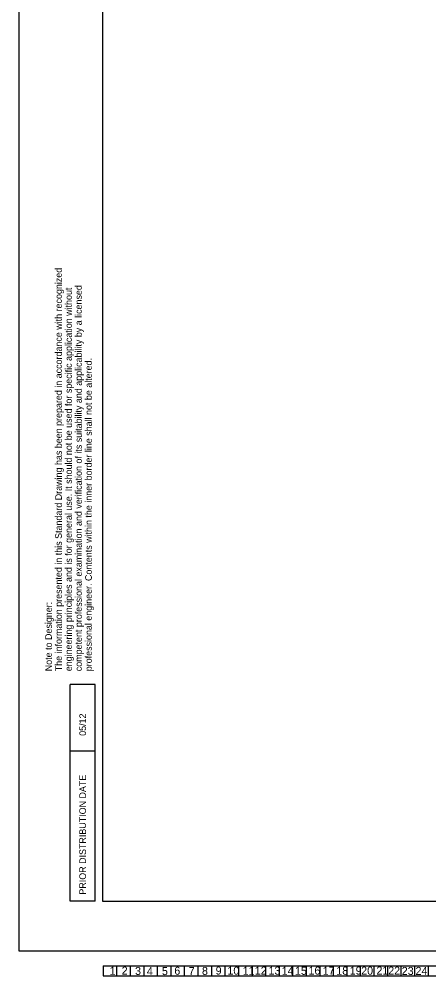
# Model space of a CAD drawing. Extents: x -1700 to 1700, y -1137 to 1100.
# Drawn here: x -1700 to -1085, y -1137 to 298 of the extents above; entities that cross this region are included whole.
import ezdxf

# ---------------------------------------------------------------- set-up
doc = ezdxf.new("R2010")
doc.units = 0
for name, color, linetype in [('1', 7, 'Continuous'), ('10', 7, 'Continuous'), ('11', 7, 'Continuous'), ('12', 7, 'Continuous'), ('13', 7, 'Continuous'), ('14', 7, 'Continuous'), ('15', 7, 'Continuous'), ('16', 7, 'Continuous'), ('17', 7, 'Continuous'), ('18', 7, 'Continuous'), ('19', 7, 'Continuous'), ('2', 7, 'Continuous'), ('20', 7, 'Continuous'), ('21', 7, 'Continuous'), ('22', 7, 'Continuous'), ('23', 7, 'Continuous'), ('24', 7, 'Continuous'), ('3', 7, 'Continuous'), ('4', 7, 'Continuous'), ('5', 7, 'Continuous'), ('6', 7, 'Continuous'), ('62', 7, 'Continuous'), ('63', 7, 'Continuous'), ('7', 7, 'Continuous'), ('8', 7, 'Continuous'), ('9', 7, 'Continuous')]:
    doc.layers.add(name, color=color, linetype=linetype)

msp = doc.modelspace()

# ---------------------------------------------------------------- linework, layer by layer
at = {"layer": '1'}
msp.add_lwpolyline([(-1700, 1100), (1700, 1100), (1700, -1100), (-1700, -1100)], close=True, dxfattribs=at)
at = {"layer": '62'}
for p, q in [((-1574.1, -1121.6), (-293.9, -1121.6)), ((-1574.1, -1121.6), (-1574.1, -1136.9)), ((-1553.7, -1121.6), (-1553.7, -1136.9)), ((-1533.4, -1121.6), (-1533.4, -1136.9)), ((-1513.1, -1121.6), (-1513.1, -1136.9)), ((-1492.8, -1121.6), (-1492.8, -1136.9)), ((-1472.5, -1121.6), (-1472.5, -1136.9)), ((-1452.1, -1121.6), (-1452.1, -1136.9)), ((-1431.8, -1121.6), (-1431.8, -1136.9)), ((-1411.5, -1121.6), (-1411.5, -1136.9)), ((-1391.2, -1121.6), (-1391.2, -1136.9)), ((-1370.9, -1121.6), (-1370.9, -1136.9)), ((-1350.5, -1121.6), (-1350.5, -1136.9)), ((-1330.2, -1121.6), (-1330.2, -1136.9)), ((-1309.9, -1121.6), (-1309.9, -1136.9)), ((-1289.6, -1121.6), (-1289.6, -1136.9)), ((-1269.3, -1121.6), (-1269.3, -1136.9)), ((-1248.9, -1121.6), (-1248.9, -1136.9)), ((-1228.6, -1121.6), (-1228.6, -1136.9)), ((-1208.3, -1121.6), (-1208.3, -1136.9)), ((-1188, -1121.6), (-1188, -1136.9)), ((-1167.7, -1121.6), (-1167.7, -1136.9)), ((-1147.3, -1121.6), (-1147.3, -1136.9)), ((-1127, -1121.6), (-1127, -1136.9)), ((-1106.7, -1121.6), (-1106.7, -1136.9)), ((-1086.4, -1121.6), (-1086.4, -1136.9)), ((-1574.1, -1136.9), (-293.9, -1136.9))]:
    msp.add_line(p, q, dxfattribs=at)
at = {"layer": '63'}
for p, q in [((-1623.4, -1025), (-1623.4, -700)), ((-1585.9, -700), (-1623.4, -700)), ((-1585.9, -1025), (-1585.9, -700)), ((-1585.9, -800), (-1623.4, -800)), ((-1585.9, -1025), (-1623.4, -1025))]:
    msp.add_line(p, q, dxfattribs=at)
msp.add_lwpolyline([(1575, 1025), (-1575, 1025), (-1575, -1025), (1575, -1025)], close=True, dxfattribs=at)

# ---------------------------------------------------------------- texts
at = {"layer": '1'}
msp.add_text('1', height=12, rotation=360, dxfattribs=at).set_placement((-1564.2, -1135.3))
at = {"layer": '10'}
msp.add_text('10', height=12, rotation=360, dxfattribs=at).set_placement((-1387.4, -1135.1))
at = {"layer": '11'}
msp.add_text('11', height=12, rotation=360, dxfattribs=at).set_placement((-1364.5, -1135.2))
at = {"layer": '12'}
msp.add_text('12', height=12, rotation=360, dxfattribs=at).set_placement((-1346.4, -1135.1))
at = {"layer": '13'}
msp.add_text('13', height=12, rotation=360, dxfattribs=at).set_placement((-1325.8, -1135.1))
at = {"layer": '14'}
msp.add_text('14', height=12, rotation=360, dxfattribs=at).set_placement((-1305.9, -1135.3))
at = {"layer": '15'}
msp.add_text('15', height=12, rotation=360, dxfattribs=at).set_placement((-1286.1, -1135.3))
at = {"layer": '16'}
msp.add_text('16', height=12, rotation=360, dxfattribs=at).set_placement((-1265.7, -1135))
at = {"layer": '17'}
msp.add_text('17', height=12, rotation=360, dxfattribs=at).set_placement((-1244.4, -1135.3))
at = {"layer": '18'}
msp.add_text('18', height=12, rotation=360, dxfattribs=at).set_placement((-1224, -1135.2))
at = {"layer": '19'}
msp.add_text('19', height=12, rotation=360, dxfattribs=at).set_placement((-1203.9, -1135))
at = {"layer": '2'}
msp.add_text('2', height=12, rotation=360, dxfattribs=at).set_placement((-1546.1, -1135.1))
at = {"layer": '20'}
msp.add_text('20', height=12, rotation=360, dxfattribs=at).set_placement((-1186.7, -1135.1))
at = {"layer": '21'}
msp.add_text('21', height=12, rotation=360, dxfattribs=at).set_placement((-1163.7, -1134.9))
at = {"layer": '22'}
msp.add_text('22', height=12, rotation=360, dxfattribs=at).set_placement((-1146.1, -1135.1))
at = {"layer": '23'}
msp.add_text('23', height=12, rotation=360, dxfattribs=at).set_placement((-1125.8, -1135.5))
at = {"layer": '24'}
msp.add_text('24', height=12, rotation=360, dxfattribs=at).set_placement((-1105.1, -1135.5))
at = {"layer": '3'}
msp.add_text('3', height=12, rotation=360, dxfattribs=at).set_placement((-1526, -1135.5))
at = {"layer": '4'}
msp.add_text('4', height=12, rotation=360, dxfattribs=at).set_placement((-1508.3, -1135.8))
at = {"layer": '5'}
msp.add_text('5', height=12, rotation=360, dxfattribs=at).set_placement((-1485.7, -1135.7))
at = {"layer": '6'}
msp.add_text('6', height=12, rotation=360, dxfattribs=at).set_placement((-1467.1, -1135.2))
at = {"layer": '62'}
for s, p in [('The information presented in this Standard Drawing has been prepared in accordance with recognized', (-1635.9, -680)), ('engineering principles and is for general use. It should not be used for specific application without', (-1620.9, -680)), ('competent professional examination and verification of its suitability and applicability by a licensed', (-1605.9, -680)), ('professional engineer. Contents within the inner border line shall not be altered.', (-1590.9, -680)), ('Note to Designer:', (-1650.9, -680))]:
    msp.add_text(s, height=10, rotation=90, dxfattribs=at).set_placement(p)
at = {"layer": '63'}
for s, p in [('  05/12 ', (-1599.7, -784.3)), ('PRIOR DISTRIBUTION DATE', (-1599.7, -1015))]:
    msp.add_text(s, height=10, rotation=90, dxfattribs=at).set_placement(p)
at = {"layer": '7'}
msp.add_text('7', height=12, rotation=360, dxfattribs=at).set_placement((-1445.5, -1135.6))
at = {"layer": '8'}
msp.add_text('8', height=12, rotation=360, dxfattribs=at).set_placement((-1425.6, -1135.5))
at = {"layer": '9'}
msp.add_text('9', height=12, rotation=360, dxfattribs=at).set_placement((-1405.1, -1135))

doc.saveas('drawing.dxf')
